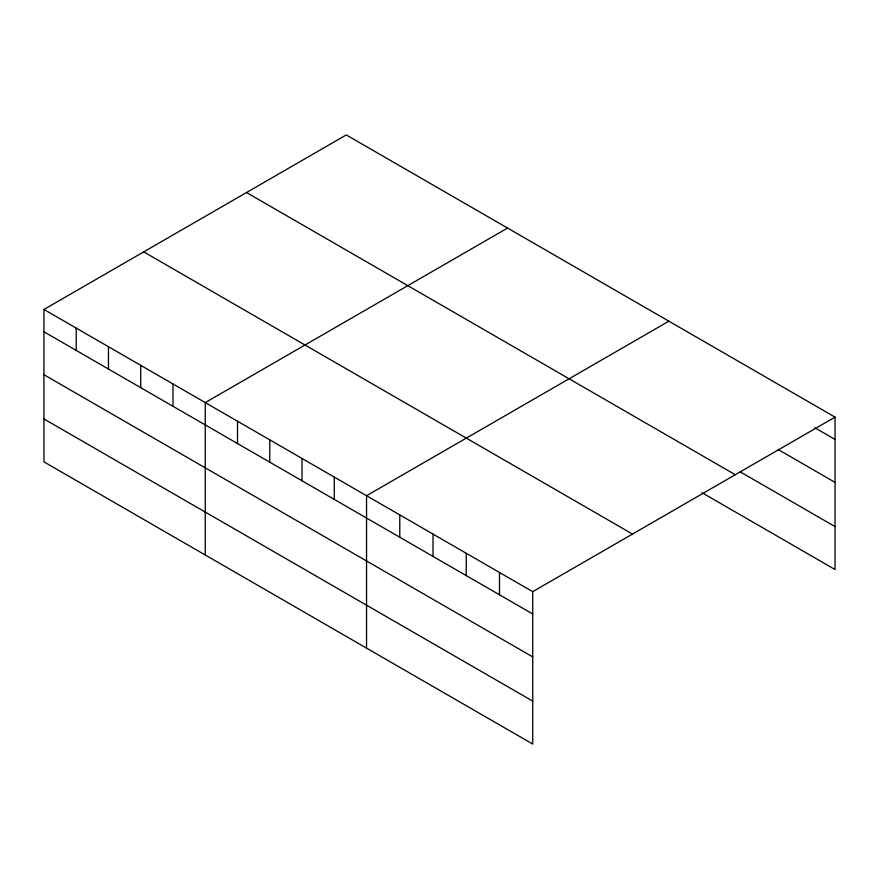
<?xml version="1.0" encoding="UTF-8"?>
<svg xmlns="http://www.w3.org/2000/svg" width="879" height="879" viewBox="0 0 879 879"><rect width="100%" height="100%" fill="white"/><g stroke="black" fill="none" stroke-linecap="round" stroke-linejoin="round"><path stroke-width="1.32" d="M43.95 309.474L532.729 591.666L532.729 744.063L43.95 461.871L43.95 309.474L346.271 134.937L835.05 417.129L835.05 569.526L702.101 492.767M507.568 228.057L205.246 402.604L205.246 554.99M668.864 321.187L366.543 495.723L366.543 648.12M532.729 591.666L835.05 417.129M814.866 427.798L835.05 439.445M778.069 449.477L835.05 482.373M740.085 471.77L835.05 526.598M246.505 192.534L735.284 474.726M143.716 251.877L632.495 534.069M43.95 331.79L532.729 613.981M43.95 374.718L532.729 656.91M43.95 418.942L532.729 701.134M499.492 572.482L499.492 594.797M466.255 553.298L466.255 575.602M433.017 534.102L433.017 556.418M399.78 514.918L399.78 537.223M334.284 477.099L334.284 499.415M302.024 458.475L302.024 480.791M269.765 439.852L269.765 462.167M237.506 421.228L237.506 443.543M172.987 383.969L172.987 406.285M140.728 365.345L140.728 387.661M108.469 346.722L108.469 369.037M76.209 328.098L76.209 350.413"/></g></svg>
